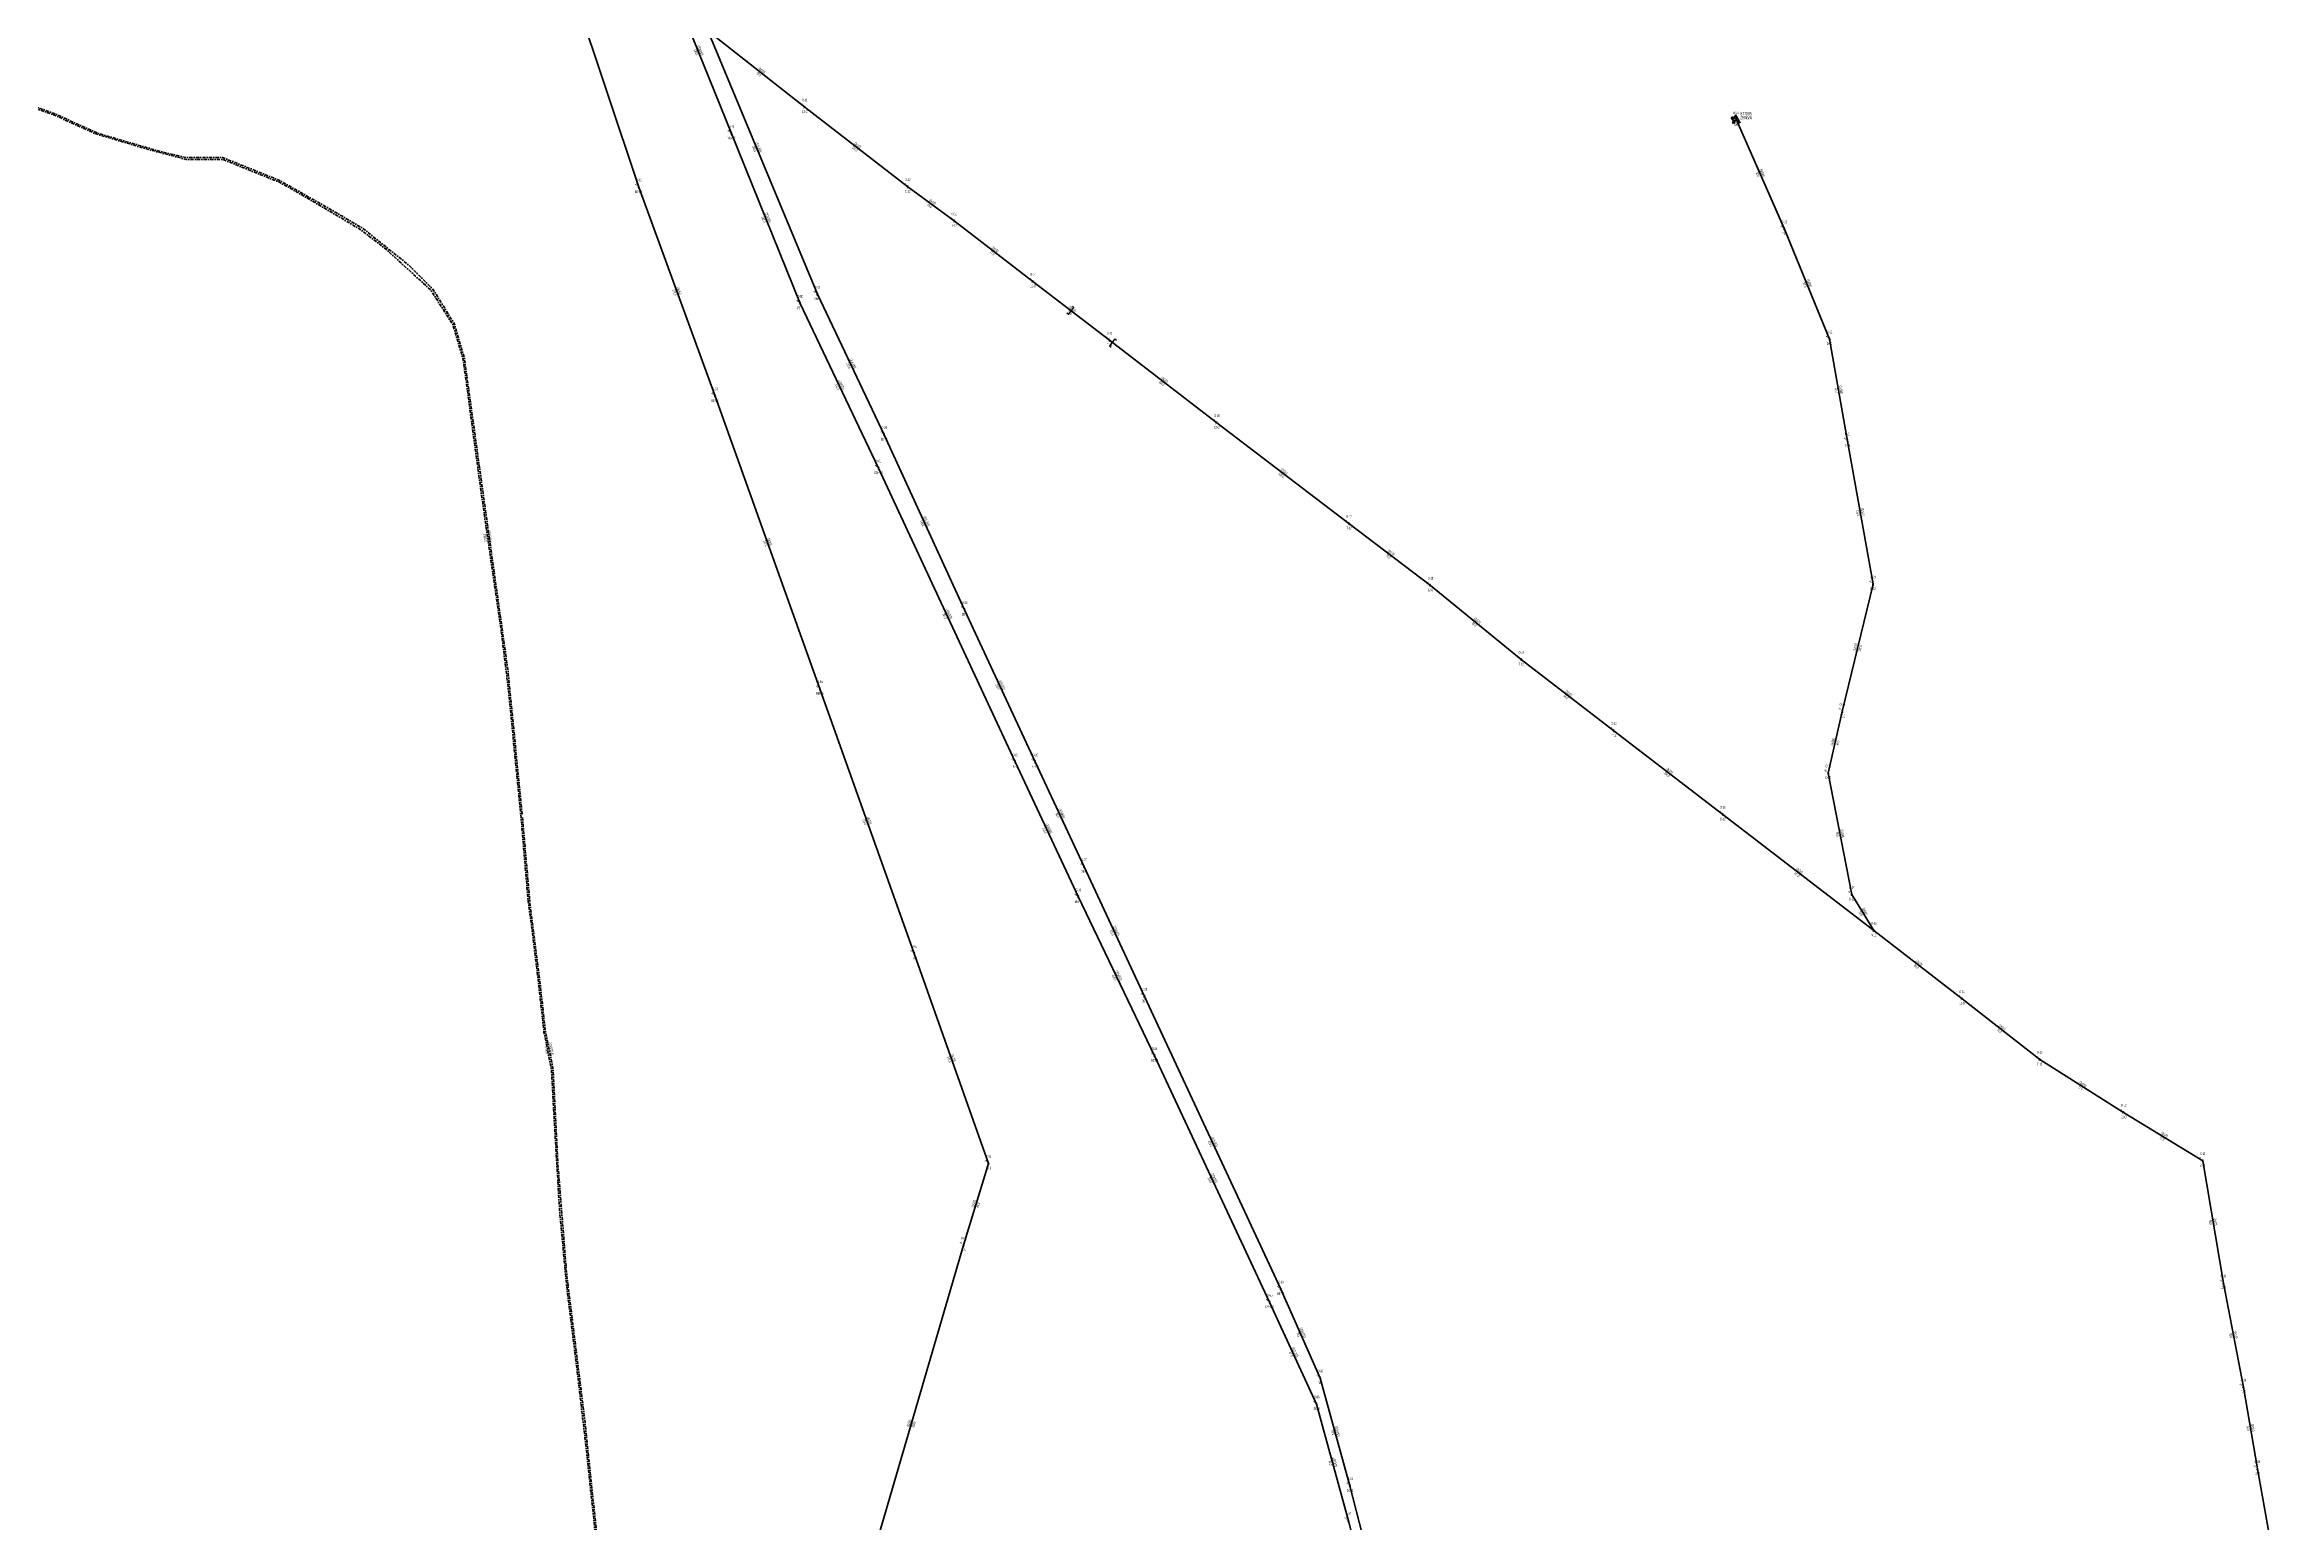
# Model space of a CAD drawing. Header units: millimetres. Extents: x 575398 to 593980, y 4181204 to 4193824.
# Drawn here: x 579041 to 580771, y 4188845 to 4189990 of the extents above; entities that cross this region are included whole.
import ezdxf
from ezdxf.enums import TextEntityAlignment as Align

# ---------------------------------------------------------------- set-up
doc = ezdxf.new("R2010")
doc.units = ezdxf.units.MM
doc.linetypes.add('DASHDOT', pattern=[5, 2.5, -1.25, 0, -1.25])
for name, color, linetype, lineweight in [('DIREK_ENH_MEVCUT', 6, 'Continuous', 25), ('HAT_ABH_YERALTI_YENI', 10, 'DASHDOT', 80), ('HAT_OG_HAVAI_MEVCUT', 48, 'Continuous', 70), ('HAT_OG_YERALTI_YENI', 1, 'DASHDOT', 70), ('TRAFO_MEVCUT', 5, 'Continuous', 30), ('TRAFO_TADILAT_BYSK', 5, 'Continuous', 30)]:
    doc.layers.add(name, color=color, linetype=linetype, lineweight=lineweight)
doc.layers.add('NIA_OG', color=6, linetype='Continuous')
doc.styles.add('Direk', font='B_CAD')
doc.styles.get("Standard").update_dxf_attribs({"font": 'Arial'})

# ---------------------------------------------------------------- blocks, each defined once
blk = doc.blocks.new('OG_NIA', base_point=(-43.6726, 128.9236))
at = {"layer": 'NIA_OG'}
for p, q in [((-43.672618, 132.403582), (-45.232618, 132.403582)), ((-43.672618, 125.443582), (-45.232618, 125.443582)), ((-43.672618, 125.443582), (-43.672618, 132.403582))]:
    blk.add_line(p, q, dxfattribs=at)
blk = doc.blocks.new('MEV_DIREK_OZEL')
h = blk.add_hatch(color=32)
h.paths.add_polyline_path([(-2.1, 1), (-2.3, 1.1), (-3.3, -0.5), (-3.1, -0.6), (-2.6, 0.1), (-1.9, -0.4), (-1.8, -0.2), (-2.5, 0.3)])
h.paths.add_polyline_path([(-3.4, -0.1), (-3.3, -0.2), (-2.6, 1), (-2.7, 1.1)])
h.paths.add_polyline_path([(-3.5, 0.3), (-3.4, 0.2), (-3, 0.8), (-3.2, 0.9)])
h.paths.add_polyline_path([(-3.6, 0.8), (-3.6, 0.7), (-3.5, 0.6), (-3.4, 0.8)])
h.paths.add_polyline_path([(-1.5, -2.3), (-2.2, -2.3), (-2.5, -3.5), (-2.4, -3.5), (-2.2, -2.5), (-1.9, -2.5), (-2.1, -3.5), (-2, -3.5), (-1.8, -2.5), (-1.5, -2.5), (-1.7, -3.5), (-1.6, -3.5), (-1.4, -2.5), (-1.1, -2.5), (-1.3, -3.5), (-1.2, -3.5), (-1, -2.5), (-0.7, -2.5), (-0.9, -3.5), (-0.8, -3.5), (-0.5, -2.3), (-1.3, -2.3), (-1.3, -1.4), (-1.5, -1.4)])
at = {"layer": 'TRAFO_MEVCUT'}
for points in [[(2.4, -1.6), (2.2, -1.9), (2.1, -1.4), (2, -1.4), (2.1, -2.3), (2.3, -2), (2.4, -2.7), (2.1, -2.7), (2.4, -2.9), (2.4, -2.9), (2.7, -2.5), (2.5, -2.6)], [(2.4, -1.6), (2.2, -1.9), (2.1, -1.4), (2, -1.4), (2.1, -2.3), (2.3, -2), (2.4, -2.7), (2.1, -2.7), (2.4, -2.9), (2, -3.2), (2.2, -3.8), (2.3, -3.7), (2.1, -3.3), (2.3, -3.1), (2.5, -3.6), (2.5, -3.6), (2.4, -3.1), (2.5, -2.9), (2.7, -3.4), (2.8, -3.4), (2.6, -2.9), (2.8, -2.8), (3, -3.2), (3, -3.2), (2.8, -2.7), (3, -2.6), (3.2, -3.1), (3.3, -3), (3, -2.4), (2.4, -2.9), (2.7, -2.5), (2.5, -2.6)], [(3, -2.6), (3.2, -3.1), (3.3, -3), (3, -2.4), (2.4, -2.9), (2.7, -2.5), (2.5, -2.6), (2.4, -1.6), (2.2, -1.9), (2.1, -1.4), (2, -1.4), (2.1, -2.3), (2.3, -2), (2.4, -2.7), (2.1, -2.7), (2.4, -2.9), (2, -3.2), (2.2, -3.8), (2.3, -3.7), (2.1, -3.3), (2.3, -3.1), (2.5, -3.6), (2.5, -3.6), (2.4, -3.1), (2.5, -2.9), (2.7, -3.4), (2.8, -3.4), (2.6, -2.9), (2.8, -2.8), (3, -3.2), (3, -3.2), (2.8, -2.7)]]:
    blk.add_hatch(color=32, dxfattribs=at).paths.add_polyline_path(points)
at = {"layer": 'TRAFO_MEVCUT', "linetype": 'Continuous'}
for p, q in [((-2.5, -1.4), (0, 2.9)), ((2.5, -1.4), (0, 2.9)), ((-2.5, -1.4), (2.5, -1.4))]:
    blk.add_line(p, q, dxfattribs=at)
at = {"layer": 'TRAFO_MEVCUT', "color": 32, "flags": 128}
blk.add_lwpolyline([(2, -1.4), (2.1, -1.4), (2.2, -1.9), (2.4, -1.6), (2.5, -2.6), (2.7, -2.5), (2.4, -2.9), (3, -2.4), (3.3, -3), (3.2, -3.1), (3, -2.6), (2.8, -2.7), (3, -3.2), (3, -3.2), (2.8, -2.8), (2.6, -2.9), (2.8, -3.4), (2.7, -3.4), (2.5, -2.9), (2.4, -3.1), (2.5, -3.6), (2.5, -3.6), (2.3, -3.1), (2.1, -3.3), (2.3, -3.7), (2.2, -3.8), (2, -3.2), (2.4, -2.9), (2.1, -2.7), (2.4, -2.7), (2.3, -2), (2.1, -2.3), (2, -1.4)], dxfattribs=at)
at = {"layer": 'TRAFO_MEVCUT', "linetype": 'Continuous'}
for centre, radius in [((0, 0), 0.804), ((-0.3, 1.3), 0.12), ((0.3, 1.3), 0.12)]:
    blk.add_circle(centre, radius, dxfattribs=at)
at = {"layer": 'TRAFO_TADILAT_BYSK', "color": 32, "flags": 128}
for points in [[(-3.5, 0.6), (-3.4, 0.8), (-3.6, 0.8), (-3.6, 0.7), (-3.5, 0.6)], [(-3.4, 0.2), (-3, 0.8), (-3.2, 0.9), (-3.5, 0.3), (-3.4, 0.2)], [(-3.3, -0.2), (-2.6, 1), (-2.7, 1.1), (-3.4, -0.1), (-3.3, -0.2)], [(-1.8, -0.2), (-2.5, 0.3), (-2.1, 1), (-2.3, 1.1), (-3.3, -0.5), (-3.1, -0.6), (-2.6, 0.1), (-1.9, -0.4), (-1.8, -0.2)], [(-1.3, -1.4), (-1.5, -1.4), (-1.5, -2.3), (-2.2, -2.3), (-2.5, -3.5), (-2.4, -3.5), (-2.2, -2.5), (-1.9, -2.5), (-2.1, -3.5), (-2, -3.5), (-1.8, -2.5), (-1.5, -2.5), (-1.7, -3.5), (-1.6, -3.5), (-1.4, -2.5), (-1.1, -2.5), (-1.3, -3.5), (-1.2, -3.5), (-1, -2.5), (-0.7, -2.5), (-0.9, -3.5), (-0.8, -3.5), (-0.5, -2.3), (-1.3, -2.3), (-1.3, -1.4)]]:
    blk.add_lwpolyline(points, dxfattribs=at)

msp = doc.modelspace()

# ---------------------------------------------------------------- linework, layer by layer
at = {"layer": 'HAT_ABH_YERALTI_YENI', "flags": 128}
msp.add_lwpolyline([(578286.987, 4190400.942), (578290.19313, 4190402.442302), (578296.053697, 4190407.570298), (578353.583271, 4190361.247306), (578414.72146, 4190316.197317), (578496.192964, 4190258.717218), (578579.2647, 4190196.8563), (578632.925863, 4190158.109362), (578700.77829, 4190108.252373), (578717.604443, 4190095.669337), (578738.454411, 4190079.524258), (578765.654253, 4190060.503389), (578793.424722, 4190042.623773), (578860.505119, 4190010.311185), (578897.215396, 4189995.474907), (578927.648786, 4189980.44842), (578950.599669, 4189970.972569), (579018.123753, 4189947.767109), (579048.210869, 4189937.156344), (579081.839766, 4189921.825523), (579131.046753, 4189907.483788), (579150.086643, 4189903.032905), (579178.522842, 4189903.032905), (579222.44987, 4189885.407673), (579267.244579, 4189859.971481), (579287.584045, 4189847.834586), (579322.812045, 4189819.584656), (579341.707294, 4189800.689408), (579358.133254, 4189773.922198), (579365.674072, 4189748.035809), (579374.148921, 4189687.205608), (579383.371801, 4189620.804946), (579399.4203, 4189506.587815), (579410.614856, 4189393.386958), (579416.849319, 4189322.499867), (579424.760961, 4189260.468426), (579428.343549, 4189227.634492), (579434.430228, 4189197.010893), (579438.222773, 4189123.058859), (579445.024584, 4189037.881619), (579458.621386, 4188928.624479), (579472.500323, 4188797.060795), (579483.383248, 4188705.615374), (579492.772151, 4188613.924631), (579500.693019, 4188542.515072), (579506.874801, 4188481.220507), (579513.791381, 4188427.353956), (579519.727191, 4188357.906585), (579524.169758, 4188297.607342), (579530.101931, 4188233.099029), (579536.525917, 4188188.128528), (579542.213156, 4188169.335909), (579556.275526, 4188155.27354), (579579.269417, 4188137.220397), (579596.509791, 4188119.980023), (579613.104623, 4188107.311304), (579648.103022, 4188090.192522), (579656.866824, 4188078.569705), (579664.919856, 4188062.808154), (579670.768409, 4188044.585127), (579681.573163, 4188025.451708), (579688.773257, 4188007.344897), (579694.171257, 4187995.314815), (579698.673238, 4187990.812834), (579708.915244, 4187986.198304), (579719.352187, 4187981.034629), (579730.607139, 4187974.394207), (579744.000532, 4187966.62829), (579767.384868, 4187959.324755), (579783.479449, 4187951.558838), (579804.951686, 4187934.124663), (579815.700165, 4187923.376184), (579836.240452, 4187910.826912), (579852.320721, 4187896.096883), (579865.263916, 4187877.863861), (579872.346788, 4187855.932614), (579887.197292, 4187826.346876), (579894.059323, 4187807.229012), (579896.309545, 4187777.866362), (579902.383856, 4187741.63279), (579898.922058, 4187720.367459), (579898.922058, 4187694.549171), (579902.055329, 4187658.867923), (579910.734551, 4187622.222317), (579915.556342, 4187596.506102), (579926.16428, 4187594.898839), (579937.415124, 4187587.505427), (579940.951104, 4187580.433468), (579933.398, 4187579.159)], dxfattribs=at)
at = {"layer": 'HAT_OG_HAVAI_MEVCUT'}
for p, q in [((579500.75, 4189880.12), (579424.25, 4190109.12)), ((579521.12, 4190049.03), (579572.6, 4189921.53)), ((579545.01, 4190023.53), (579639.14, 4189797.11)), ((579560.53, 4189996.19), (579629.43, 4189942.01)), ((579709.16, 4189880.32), (579629.43, 4189942.01)), ((579572.6, 4189921.53), (579625.79, 4189790.06)), ((580387.97, 4189847.64), (580350.34, 4189933.21)), ((579559.88, 4189718.34), (579500.75, 4189880.12)), ((579709.16, 4189880.32), (579745.13, 4189853.9)), ((579806.1, 4189807), (579745.13, 4189853.9)), ((580422.98, 4189762.39), (580387.97, 4189847.64)), ((579865.32, 4189761.52), (579806.1, 4189807)), ((579625.79, 4189790.06), (579686.53, 4189662.44)), ((579690.82, 4189688.33), (579639.14, 4189797.11)), ((579865.32, 4189761.52), (579948.45, 4189697.62)), ((580436.95, 4189683.51), (580422.98, 4189762.39)), ((579559.88, 4189718.34), (579641.06, 4189491.54)), ((580050.75, 4189619.57), (579948.45, 4189697.62)), ((579753.17, 4189552.89), (579690.82, 4189688.33)), ((580436.95, 4189683.51), (580456.66, 4189572.62)), ((579792.31, 4189434.98), (579686.53, 4189662.44)), ((580113.91, 4189571.74), (580050.75, 4189619.57)), ((580113.91, 4189571.74), (580184.22, 4189514.31)), ((580432.82, 4189474.13), (580456.66, 4189572.62)), ((579753.17, 4189552.89), (579807.8, 4189434.97)), ((580184.22, 4189514.31), (580255.86, 4189459.21)), ((579641.06, 4189491.54), (579714.18, 4189286.57)), ((580421.92, 4189426.33), (580432.82, 4189474.13)), ((580255.86, 4189459.21), (580340.32, 4189394.34)), ((579792.31, 4189434.98), (579841.26, 4189330.42)), ((579845.66, 4189353.77), (579807.8, 4189434.97)), ((580440.13, 4189332.39), (580421.92, 4189426.33)), ((580340.32, 4189394.34), (580457.11, 4189304.46)), ((579845.66, 4189353.77), (579892.39, 4189253.36)), ((580440.13, 4189332.39), (580457.11, 4189304.46)), ((579900.28, 4189207.42), (579841.26, 4189330.42)), ((580525.55, 4189251.6), (580457.11, 4189304.46)), ((579771.55, 4189124.05), (579714.18, 4189286.57)), ((579997.96, 4189026.7), (579892.39, 4189253.36)), ((580585.66, 4189204.59), (580525.55, 4189251.6)), ((579900.28, 4189207.42), (579989.37, 4189016.59)), ((580585.66, 4189204.59), (580650.7, 4189163.57)), ((580650.7, 4189163.57), (580711.91, 4189126.25)), ((580711.91, 4189126.25), (580727.91, 4189031.44)), ((579771.55, 4189124.05), (579752.35, 4189060.73)), ((579671.3, 4188784.23), (579752.35, 4189060.73)), ((579997.96, 4189026.7), (580028.58, 4188957.84)), ((580727.91, 4189031.44), (580743.43, 4188950.8)), ((580025.76, 4188937.7), (579989.37, 4189016.59)), ((580028.58, 4188957.84), (580051.58, 4188874.42)), ((580025.76, 4188937.7), (580050.35, 4188847.31)), ((580754.24, 4188887.65), (580743.43, 4188950.8)), ((580754.24, 4188887.65), (580771.23, 4188794.05)), ((580090.12, 4188724.25), (580051.58, 4188874.42)), ((580095.8, 4188673.83), (580050.35, 4188847.31))]:
    msp.add_line(p, q, dxfattribs=at)
at = {"layer": 'HAT_OG_YERALTI_YENI', "flags": 128}
msp.add_lwpolyline([(579517.159, 4188163.736), (579521.733544, 4188165.367132), (579523.465075, 4188169.43623), (579536.191829, 4188169.263077), (579540.087773, 4188170.475148), (579539.135431, 4188175.063706), (579535.329111, 4188188.035858), (579527.66293, 4188248.858003), (579523.469852, 4188296.253303), (579521.633059, 4188320.828034), (579514.760974, 4188406.088181), (579507.887196, 4188464.57495), (579499.694898, 4188539.760472), (579493.848474, 4188592.825152), (579486.53537, 4188664.0455), (579478.63547, 4188735.849799), (579471.911851, 4188792.583871), (579464.746291, 4188860.149821), (579460.036708, 4188904.069648), (579453.508363, 4188960.312944), (579444.956315, 4189029.046161), (579439.555949, 4189086.972672), (579436.632145, 4189135.457385), (579433.144174, 4189197.101638), (579427.410714, 4189225.879658), (579422.796598, 4189267.059889), (579417.509077, 4189310.486438), (579415.145064, 4189327.238514), (579409.854645, 4189389.68333), (579404.679378, 4189442.100652), (579399.840872, 4189491.258651), (579394.105637, 4189538.166487), (579387.581432, 4189582.26443), (579379.933742, 4189635.471018), (579372.28487, 4189691.156298), (579367.336653, 4189728.723175), (579364.522915, 4189747.631494), (579356.740949, 4189773.869979), (579339.622167, 4189800.499196), (579305.990774, 4189831.194076), (579285.79939, 4189846.996028), (579236.376116, 4189876.233685), (579222.47625, 4189883.842032), (579178.728252, 4189901.546072), (579150.41688, 4189901.546072), (579122.199061, 4189908.928901), (579079.669567, 4189921.575258), (579047.654335, 4189936.149579), (579010.226625, 4189949.269256), (578955.181764, 4189968.504762), (578935.362211, 4189975.883349), (578896.469359, 4189994.796996), (578857.347843, 4190010.505117), (578809.978042, 4190033.808202), (578792.967511, 4190041.95891), (578768.27147, 4190057.873321), (578755.790909, 4190066.297599), (578732.865333, 4190082.881635), (578706.985951, 4190102.617027), (578689.817068, 4190115.138195), (578646.78147, 4190146.669582), (578612.171913, 4190171.589936), (578575.056731, 4190198.581257), (578545.548229, 4190220.473797), (578501.075905, 4190253.704271), (578486.376044, 4190264.251962), (578450.187044, 4190289.792045), (578404.592319, 4190321.890473), (578356.908837, 4190357.37212), (578317.87969, 4190388.259886), (578295.889245, 4190405.834927), (578289.655733, 4190401.159793), (578286.987, 4190400.942)], dxfattribs=at)

# ---------------------------------------------------------------- block references
at = {"layer": 'NIA_OG'}
for p, rotation in [((579835.72327, 4189784.249809), 322.476322), ((579867.446627, 4189759.885314), 142.451398)]:
    msp.add_blockref('OG_NIA', p, dxfattribs=dict(at, rotation=rotation))
at = {"layer": 'TRAFO_MEVCUT'}
msp.add_blockref('MEV_DIREK_OZEL', (580350.34, 4189933.21), dxfattribs=at)

# ---------------------------------------------------------------- texts
at = {"layer": 'DIREK_ENH_MEVCUT', "color": 32, "linetype": 'ByBlock', "style": 'Direk'}
for p in [(579627.450101, 4189943.989899), (579570.620101, 4189923.509899), (579498.770101, 4189882.099899), (579707.180101, 4189882.299899), (579743.150101, 4189855.879899), (580385.990101, 4189849.619899), (579637.160101, 4189799.089899), (579804.120101, 4189808.979899), (579623.810101, 4189792.039899), (580421.000101, 4189764.369899), (579863.340101, 4189763.499899), (579557.900101, 4189720.319899), (579946.470101, 4189699.599899), (579688.840101, 4189690.309899), (580434.970101, 4189685.489899), (579684.550101, 4189664.419899), (580048.770101, 4189621.549899), (580111.930101, 4189573.719899), (580454.680101, 4189574.599899), (579751.190101, 4189554.869899), (580182.240101, 4189516.289899), (579639.080101, 4189493.519899), (580430.840101, 4189476.109899), (580253.880101, 4189461.189899), (579790.330101, 4189436.959899), (579805.820101, 4189436.949899), (580419.940101, 4189428.309899), (580338.340101, 4189396.319899), (579843.680101, 4189355.749899), (579839.280101, 4189332.399899), (580438.150101, 4189334.369899), (580455.130101, 4189306.439899), (579712.200101, 4189288.549899), (579890.410101, 4189255.339899), (580523.570101, 4189253.579899), (579898.300101, 4189209.399899), (580583.680101, 4189206.569899), (580648.720101, 4189165.549899), (579769.570101, 4189126.029899), (580709.930101, 4189128.229899), (579750.370101, 4189062.709899), (579995.980101, 4189028.679899), (580725.930101, 4189033.419899), (579987.390101, 4189018.569899), (580026.600101, 4188959.819899), (580741.450101, 4188952.779899), (580023.780101, 4188939.679899), (580752.260101, 4188889.629899), (580049.600101, 4188876.399899), (580048.370101, 4188849.289899)]:
    msp.add_text('4', height=2, rotation=225.000001, dxfattribs=at).set_placement(p, align=Align.MIDDLE_CENTER)
at = {"layer": 'DIREK_ENH_MEVCUT', "linetype": 'ByBlock', "width": 0.53}
for s, p in [('O-11', (579629.43, 4189947.51)), ('12-O', (579629.43, 4189938.51)), ('O-79', (579572.6, 4189927.03)), ('DB+1.5', (579572.6, 4189918.03)), ('O-62', (579500.75, 4189885.62)), ('O-12', (579709.16, 4189885.82)), ('BER+0', (579500.75, 4189876.62)), ('D-12', (579709.16, 4189876.82)), ('O-13', (579745.13, 4189859.4)), ('T-12', (579745.13, 4189850.4)), ('O-23', (580387.97, 4189853.14)), ('T-14', (580387.97, 4189844.14)), ('O-23', (579639.14, 4189802.61)), ('O-14', (579806.1, 4189812.5)), ('12-O', (579806.1, 4189803.5)), ('PT+0', (579625.79, 4189786.56)), ('O-80', (579625.79, 4189795.56)), ('SN+2', (579639.14, 4189793.61)), ('O-15', (579865.32, 4189767.02)), ('O-22', (580422.98, 4189767.89)), ('T-12', (579865.32, 4189758.02)), ('D-12', (580422.98, 4189758.89)), ('BER-8', (579559.88, 4189714.84)), ('O-63', (579559.88, 4189723.84)), ('O-16', (579948.45, 4189703.12)), ('BET-6', (579690.82, 4189684.83)), ('O-24', (579690.82, 4189693.83)), ('12-O', (579948.45, 4189694.12)), ('O-21', (580436.95, 4189689.01)), ('T-16', (580436.95, 4189680.01)), ('O-81', (579686.53, 4189667.94)), ('DB+4.5', (579686.53, 4189658.94)), ('O-17', (580050.75, 4189625.07)), ('T-12', (580050.75, 4189616.07)), ('O-18', (580113.91, 4189577.24)), ('O-20', (580456.66, 4189578.12)), ('O-25', (579753.17, 4189558.39)), ('12-O', (580113.91, 4189568.24)), ('D-12', (580456.66, 4189569.12)), ('DB-6', (579753.17, 4189549.39)), ('O-19', (580184.22, 4189519.81)), ('T-12', (580184.22, 4189510.81)), ('BER-6', (579641.06, 4189488.04)), ('O-64', (579641.06, 4189497.04)), ('O-19', (580432.82, 4189479.63)), ('D-12', (580432.82, 4189470.63)), ('O-20', (580255.86, 4189464.71)), ('T-12', (580255.86, 4189455.71)), ('O-82', (579792.31, 4189440.48)), ('O-26', (579807.8, 4189440.47)), ('N+0', (579792.31, 4189431.48)), ('BET-8', (579807.8, 4189431.47)), ('O-18', (580421.92, 4189431.83)), ('D-12', (580421.92, 4189422.83)), ('O-16', (580340.32, 4189399.84)), ('D-12', (580340.32, 4189390.84)), ('DB+3', (579845.66, 4189350.27)), ('O-27', (579845.66, 4189359.27)), ('O-83', (579841.26, 4189335.92)), ('O-17', (580440.13, 4189337.89)), ('BET-6', (579841.26, 4189326.92)), ('D-12', (580440.13, 4189328.89)), ('O-15', (580457.11, 4189309.96)), ('N-12', (580457.11, 4189300.96)), ('O-65', (579714.18, 4189292.07)), ('LA-8', (579714.18, 4189283.07)), ('O-28', (579892.39, 4189258.86)), ('DB-6', (579892.39, 4189249.86)), ('O-14', (580525.55, 4189257.1)), ('12-O', (580525.55, 4189248.1)), ('O-84', (579900.28, 4189212.92)), ('O-13', (580585.66, 4189210.09)), ('BET-8', (579900.28, 4189203.92)), ('T-12', (580585.66, 4189201.09)), ('O-12', (580650.7, 4189169.07)), ('12-O', (580650.7, 4189160.07)), ('O-66', (579771.55, 4189129.55)), ('O-11', (580711.91, 4189131.75)), ('PA-8', (579771.55, 4189120.55)), ('Z-12', (580711.91, 4189122.75)), ('O-67', (579752.35, 4189066.23)), ('L-6', (579752.35, 4189057.23)), ('O-10', (580727.91, 4189036.94)), ('O-85', (579989.37, 4189022.09)), ('BET-8', (579997.96, 4189023.2)), ('O-29', (579997.96, 4189032.2)), ('12-O', (580727.91, 4189027.94)), ('DB+4.5', (579989.37, 4189013.09)), ('O-30', (580028.58, 4188963.34)), ('N+6', (580028.58, 4188954.34)), ('O-09', (580743.43, 4188956.3)), ('SN+2', (580025.76, 4188934.2)), ('O-86', (580025.76, 4188943.2)), ('T-12', (580743.43, 4188947.3)), ('O-08', (580754.24, 4188893.15)), ('12-O', (580754.24, 4188884.15)), ('DB+3', (580051.58, 4188870.92)), ('O-31', (580051.58, 4188879.92)), ('O-87', (580050.35, 4188852.81))]:
    msp.add_text(s, height=2.05, dxfattribs=at).set_placement(p, align=Align.MIDDLE_CENTER)
at = {"layer": 'DIREK_ENH_MEVCUT', "linetype": 'ByBlock', "style": 'Direk'}
for s, p in [('A', (579629.43, 4189942.01)), ('6', (579572.6, 4189921.53)), ('6', (579500.75, 4189880.12)), ('6', (579709.16, 4189880.32)), ('6', (579745.13, 4189853.9)), ('6', (580387.97, 4189847.64)), ('A', (579806.1, 4189807)), ('6', (579625.79, 4189790.06)), ('6', (579639.14, 4189797.11)), ('6', (579865.32, 4189761.52)), ('6', (580422.98, 4189762.39)), ('6', (579559.88, 4189718.34)), ('A', (579948.45, 4189697.62)), ('6', (579690.82, 4189688.33)), ('6', (580436.95, 4189683.51)), ('6', (579686.53, 4189662.44)), ('6', (580050.75, 4189619.57)), ('A', (580113.91, 4189571.74)), ('6', (580456.66, 4189572.62)), ('6', (579753.17, 4189552.89)), ('6', (580184.22, 4189514.31)), ('6', (579641.06, 4189491.54)), ('6', (580432.82, 4189474.13)), ('6', (580255.86, 4189459.21)), ('6', (579792.31, 4189434.98)), ('6', (579807.8, 4189434.97)), ('6', (580421.92, 4189426.33)), ('6', (580340.32, 4189394.34)), ('6', (579845.66, 4189353.77)), ('6', (580440.13, 4189332.39)), ('6', (579841.26, 4189330.42)), ('6', (580457.11, 4189304.46)), ('6', (579714.18, 4189286.57)), ('6', (579892.39, 4189253.36)), ('A', (580525.55, 4189251.6)), ('6', (579900.28, 4189207.42)), ('6', (580585.66, 4189204.59)), ('A', (580650.7, 4189163.57)), ('6', (579771.55, 4189124.05)), ('6', (580711.91, 4189126.25)), ('6', (579752.35, 4189060.73)), ('6', (579997.96, 4189026.7)), ('A', (580727.91, 4189031.44)), ('6', (579989.37, 4189016.59)), ('6', (580028.58, 4188957.84)), ('6', (580743.43, 4188950.8)), ('6', (580025.76, 4188937.7)), ('A', (580754.24, 4188887.65)), ('6', (580051.58, 4188874.42)), ('6', (580050.35, 4188847.31))]:
    msp.add_text(s, height=2.5, dxfattribs=at).set_placement(p, align=Align.MIDDLE_CENTER)
at = {"layer": 'HAT_ABH_YERALTI_YENI', "lineweight": 30, "width": 0.53}
msp.add_text('3702.0', height=2.05, rotation=281.241479, dxfattribs=at).set_placement((579430.553196, 4189212.15699), align=Align.TOP_CENTER)
msp.add_text('3(1x400)-AL', height=2.05, rotation=281.241479, dxfattribs=at).set_placement((579432.220581, 4189212.488396), align=Align.CENTER)
at = {"layer": 'HAT_OG_HAVAI_MEVCUT', "lineweight": 30, "width": 0.53}
for s, rotation, p in [('138.0', 291.987118, (579546.071822, 4189984.961762, 289786.3)), ('88.0', 321.82001, (579594.454586, 4189968.431838, 289814.715)), ('245.0', 292.574211, (579591.290124, 4189909.993702, 289819.57)), ('101.0', 322.269576, (579668.774845, 4189910.492736, 289814.715)), ('93.0', 293.737825, (580368.376913, 4189890.082831, 290175.17)), ('142.0', 292.027221, (579598.407045, 4189855.47621, 289812.895)), ('45.0', 323.702682, (579726.641821, 4189866.424937, 289872.565)), ('77.0', 322.431408, (579775.096746, 4189829.77627, 289872.565)), ('172.0', 290.077174, (579529.516654, 4189798.938207, 289750.375)), ('92.0', 292.326705, (580404.688722, 4189804.692096, 290193.985)), ('75.0', 322.476322, (579835.192274, 4189783.585864, 289903.05)), ('120.0', 295.411801, (579664.21224, 4189742.355247, 289819.57)), ('141.0', 295.451842, (579655.392495, 4189725.884711, 289843.265)), ('105.0', 322.451398, (579906.366981, 4189728.896089, 289974.225)), ('80.0', 280.043197, (580429.128025, 4189722.801768, 290211.49)), ('129.0', 322.658103, (579999.084416, 4189657.919224, 289974.225)), ('113.0', 280.078706, (580445.968117, 4189627.916249, 290228.33)), ('149.0', 294.719048, (579721.222886, 4189620.254556, 289845.41)), ('241.0', 289.694143, (579599.669721, 4189604.653551, 289820.53)), ('79.0', 322.863969, (580081.816847, 4189594.977376, 290025.375)), ('251.0', 294.940727, (579738.649267, 4189548.351572, 289843.265)), ('91.0', 320.757663, (580148.527289, 4189542.366694, 290092.11)), ('101.0', 76.392987, (580445.566142, 4189523.175028, 290228.33)), ('130.0', 294.857355, (579779.713746, 4189493.572694, 289903.9)), ('90.0', 322.435273, (580219.521791, 4189486.086235, 290127.93)), ('49.0', 77.154294, (580428.198726, 4189450.041023, 290216.41)), ('106.0', 322.473723, (580297.572244, 4189426.100887, 290170.16)), ('218.0', 289.633103, (579676.819416, 4189388.769404, 289857.09)), ('90.0', 294.997576, (579825.959623, 4189394.010807, 289903.9)), ('115.0', 295.08675, (579816.015183, 4189382.339609, 289920.63)), ('96.0', 280.970561, (580430.190534, 4189379.198241, 290210.96)), ('147.0', 322.418607, (580398.196595, 4189348.726385, 290228.555)), ('33.0', 301.297445, (580447.89369, 4189317.983441, 290228.555)), ('111.0', 294.956887, (579868.254368, 4189303.206354, 289946.195)), ('136.0', 295.633434, (579870.003657, 4189268.55228, 289920.63)), ('86.0', 322.319105, (580490.810426, 4189277.357287, 290228.555)), ('76.0', 321.972239, (580555.081363, 4189227.425444, 290262.775)), ('172.0', 289.44317, (579742.063474, 4189205.027059, 289857.09)), ('77.0', 327.760829, (580617.726564, 4189183.361046, 290325.35)), ('72.0', 328.629158, (580680.862511, 4189144.184257, 290355.955)), ('250.0', 294.974395, (579944.404478, 4189139.671119, 289946.195)), ('211.0', 295.025769, (579944.0548, 4189111.645428, 289994.685)), ('66.0', 433.131556, (579762.763428, 4189092.143351, 289876.175)), ('96.0', 279.5789, (580719.071851, 4189078.703555, 290363.955)), ('75.0', 293.973296, (580012.493325, 4188991.924636, 290014.29)), ('82.0', 280.89396, (580734.835318, 4188990.959357, 290371.715)), ('87.0', 294.762704, (580006.793157, 4188976.788968, 289994.685)), ('288.0', 73.662641, (579712.640679, 4188922.240901, 289876.175)), ('87.0', 285.414238, (580039.260575, 4188915.904074, 290025.79)), ('64.0', 279.713727, (580747.997186, 4188919.081583, 290371.715)), ('94.0', 285.21864, (580037.234809, 4188892.281872, 290025.175))]:
    msp.add_text(s, height=2.05, rotation=rotation, dxfattribs=at).set_placement(p, align=Align.TOP_CENTER)
for s, rotation, p in [('(2(3x3/0))', 291.987118, (579547.648178, 4189985.598238, 289786.3)), ('(3x1/0)', 321.82001, (579595.505414, 4189969.768162, 289814.715)), ('(2(3x3/0))', 292.574211, (579592.859876, 4189910.646298, 289819.57)), ('(3x1/0)', 322.269576, (579669.815155, 4189911.837264, 289814.715)), ('(3xSW)', 293.737825, (580369.933087, 4189890.767169, 290175.17)), ('(3x1/0)', 323.702682, (579727.648179, 4189867.795063, 289872.565)), ('(2(3x3/0))', 292.027221, (579599.982955, 4189856.11379, 289812.895)), ('(3x1/0)', 322.431408, (579776.133254, 4189831.12373, 289872.565)), ('(3x3/0)', 290.077174, (579531.113346, 4189799.521793, 289750.375)), ('(3xSW)', 292.326705, (580406.261278, 4189805.337904, 290193.985)), ('(3x1/0)', 322.476322, (579836.227726, 4189784.934136, 289903.05)), ('(2(3x3/0))', 295.451842, (579656.927505, 4189726.615289, 289843.265)), ('(2(3x3/0))', 295.411801, (579665.74776, 4189743.084753, 289819.57)), ('(3x1/0)', 322.451398, (579907.403019, 4189730.243911, 289974.225)), ('(3xSW)', 280.043197, (580430.801975, 4189723.098232, 290211.49)), ('(3x1/0)', 322.658103, (580000.115584, 4189659.270776, 289974.225)), ('(3xSW)', 280.078706, (580447.641883, 4189628.213751, 290228.33)), ('(2(3x3/0))', 294.719048, (579722.767114, 4189620.965444, 289845.41)), ('(3x3/0)', 289.694143, (579601.270279, 4189605.226449, 289820.53)), ('(3x1/0)', 322.863969, (580082.843153, 4189596.332624, 290025.375)), ('(2(3x3/0))', 294.940727, (579740.190733, 4189549.068428, 289843.265)), ('(3x1/0)', 320.757663, (580149.602711, 4189543.683306, 290092.11)), ('(3xSW)', 76.392987, (580443.913858, 4189523.574972, 290228.33)), ('(2(3x3/0))', 294.857355, (579781.256254, 4189494.287306, 289903.9)), ('(3x1/0)', 322.435273, (580220.558209, 4189487.433765, 290127.93)), ('(3xSW)', 77.154294, (580426.541274, 4189450.418977, 290216.41)), ('(3x1/0)', 322.473723, (580298.607756, 4189427.449113, 290170.16)), ('(3x3/0)', 289.633103, (579678.420584, 4189389.340596, 289857.09)), ('(2(3x3/0))', 295.08675, (579817.554817, 4189383.060391, 289920.63)), ('(2(3x3/0))', 294.997576, (579827.500377, 4189394.729193, 289903.9)), ('(3xSW)', 280.970561, (580431.859466, 4189379.521759, 290210.96)), ('(3x1/0)', 322.418607, (580399.233405, 4189350.073615, 290228.555)), ('(3xSW)', 301.297445, (580449.34631, 4189318.866559, 290228.555)), ('(2(3x3/0))', 294.956887, (579869.795632, 4189303.923646, 289946.195)), ('(3x1/0)', 322.319105, (580491.849574, 4189278.702713, 290228.555)), ('(2(3x3/0))', 295.633434, (579871.536343, 4189269.28772, 289920.63)), ('(3x1/0)', 321.972239, (580556.128637, 4189228.764556, 290262.775)), ('(3x3/0)', 289.44317, (579743.666526, 4189205.592941, 289857.09)), ('(3x1/0)', 327.760829, (580618.633436, 4189184.798954, 290325.35)), ('(2(3x3/0))', 294.974395, (579945.945522, 4189140.388881, 289946.195)), ('(3x1/0)', 328.629158, (580681.747489, 4189145.635743, 290355.955)), ('(2(3x3/0))', 295.025769, (579945.5952, 4189112.364572, 289994.685)), ('(3x3/0)', 433.131556, (579761.136572, 4189092.636649, 289876.175)), ('(3x1/0)', 279.5789, (580720.748149, 4189078.986445, 290363.955)), ('(2(3x3/0))', 293.973296, (580014.046675, 4188992.615364, 290014.29)), ('(3x1/0)', 280.89396, (580736.504682, 4188991.280643, 290371.715)), ('(2(3x3/0))', 294.762704, (580008.336843, 4188977.501032, 289994.685)), ('(3x3/0)', 73.662641, (579711.009321, 4188922.719099, 289876.175)), ('(2(3x3/0))', 285.414238, (580040.899425, 4188916.355926, 290025.79)), ('(3x1/0)', 279.713727, (580749.672814, 4188919.368417, 290371.715)), ('(2(3x3/0))', 285.21864, (580038.875191, 4188892.728128, 290025.175))]:
    msp.add_text(s, height=2.05, rotation=rotation, dxfattribs=at).set_placement(p, align=Align.CENTER)
at = {"layer": 'HAT_OG_YERALTI_YENI', "lineweight": 30, "width": 0.53}
msp.add_text('2925.0', height=2.05, rotation=278.179431, dxfattribs=at).set_placement((579382.916234, 4189608.746792), align=Align.TOP_CENTER)
msp.add_text('3(1x400)-AL', height=2.05, rotation=278.179431, dxfattribs=at).set_placement((579384.59894, 4189608.988657), align=Align.CENTER)
at = {"layer": 'TRAFO_MEVCUT', "width": 0.6}
for s, height, p in [('A01ö', 1.8, (580350.34, 4189936.71)), ('877085', 2.5, (580358.34, 4189935.71)), ('250kVA', 2.5, (580358.34, 4189932.71))]:
    msp.add_text(s, height=height, dxfattribs=at).set_placement(p, align=Align.CENTER)
msp.add_text('T25', height=1.8, dxfattribs=at).set_placement((580350.34, 4189929.21), align=Align.TOP_CENTER)

doc.saveas('drawing.dxf')
